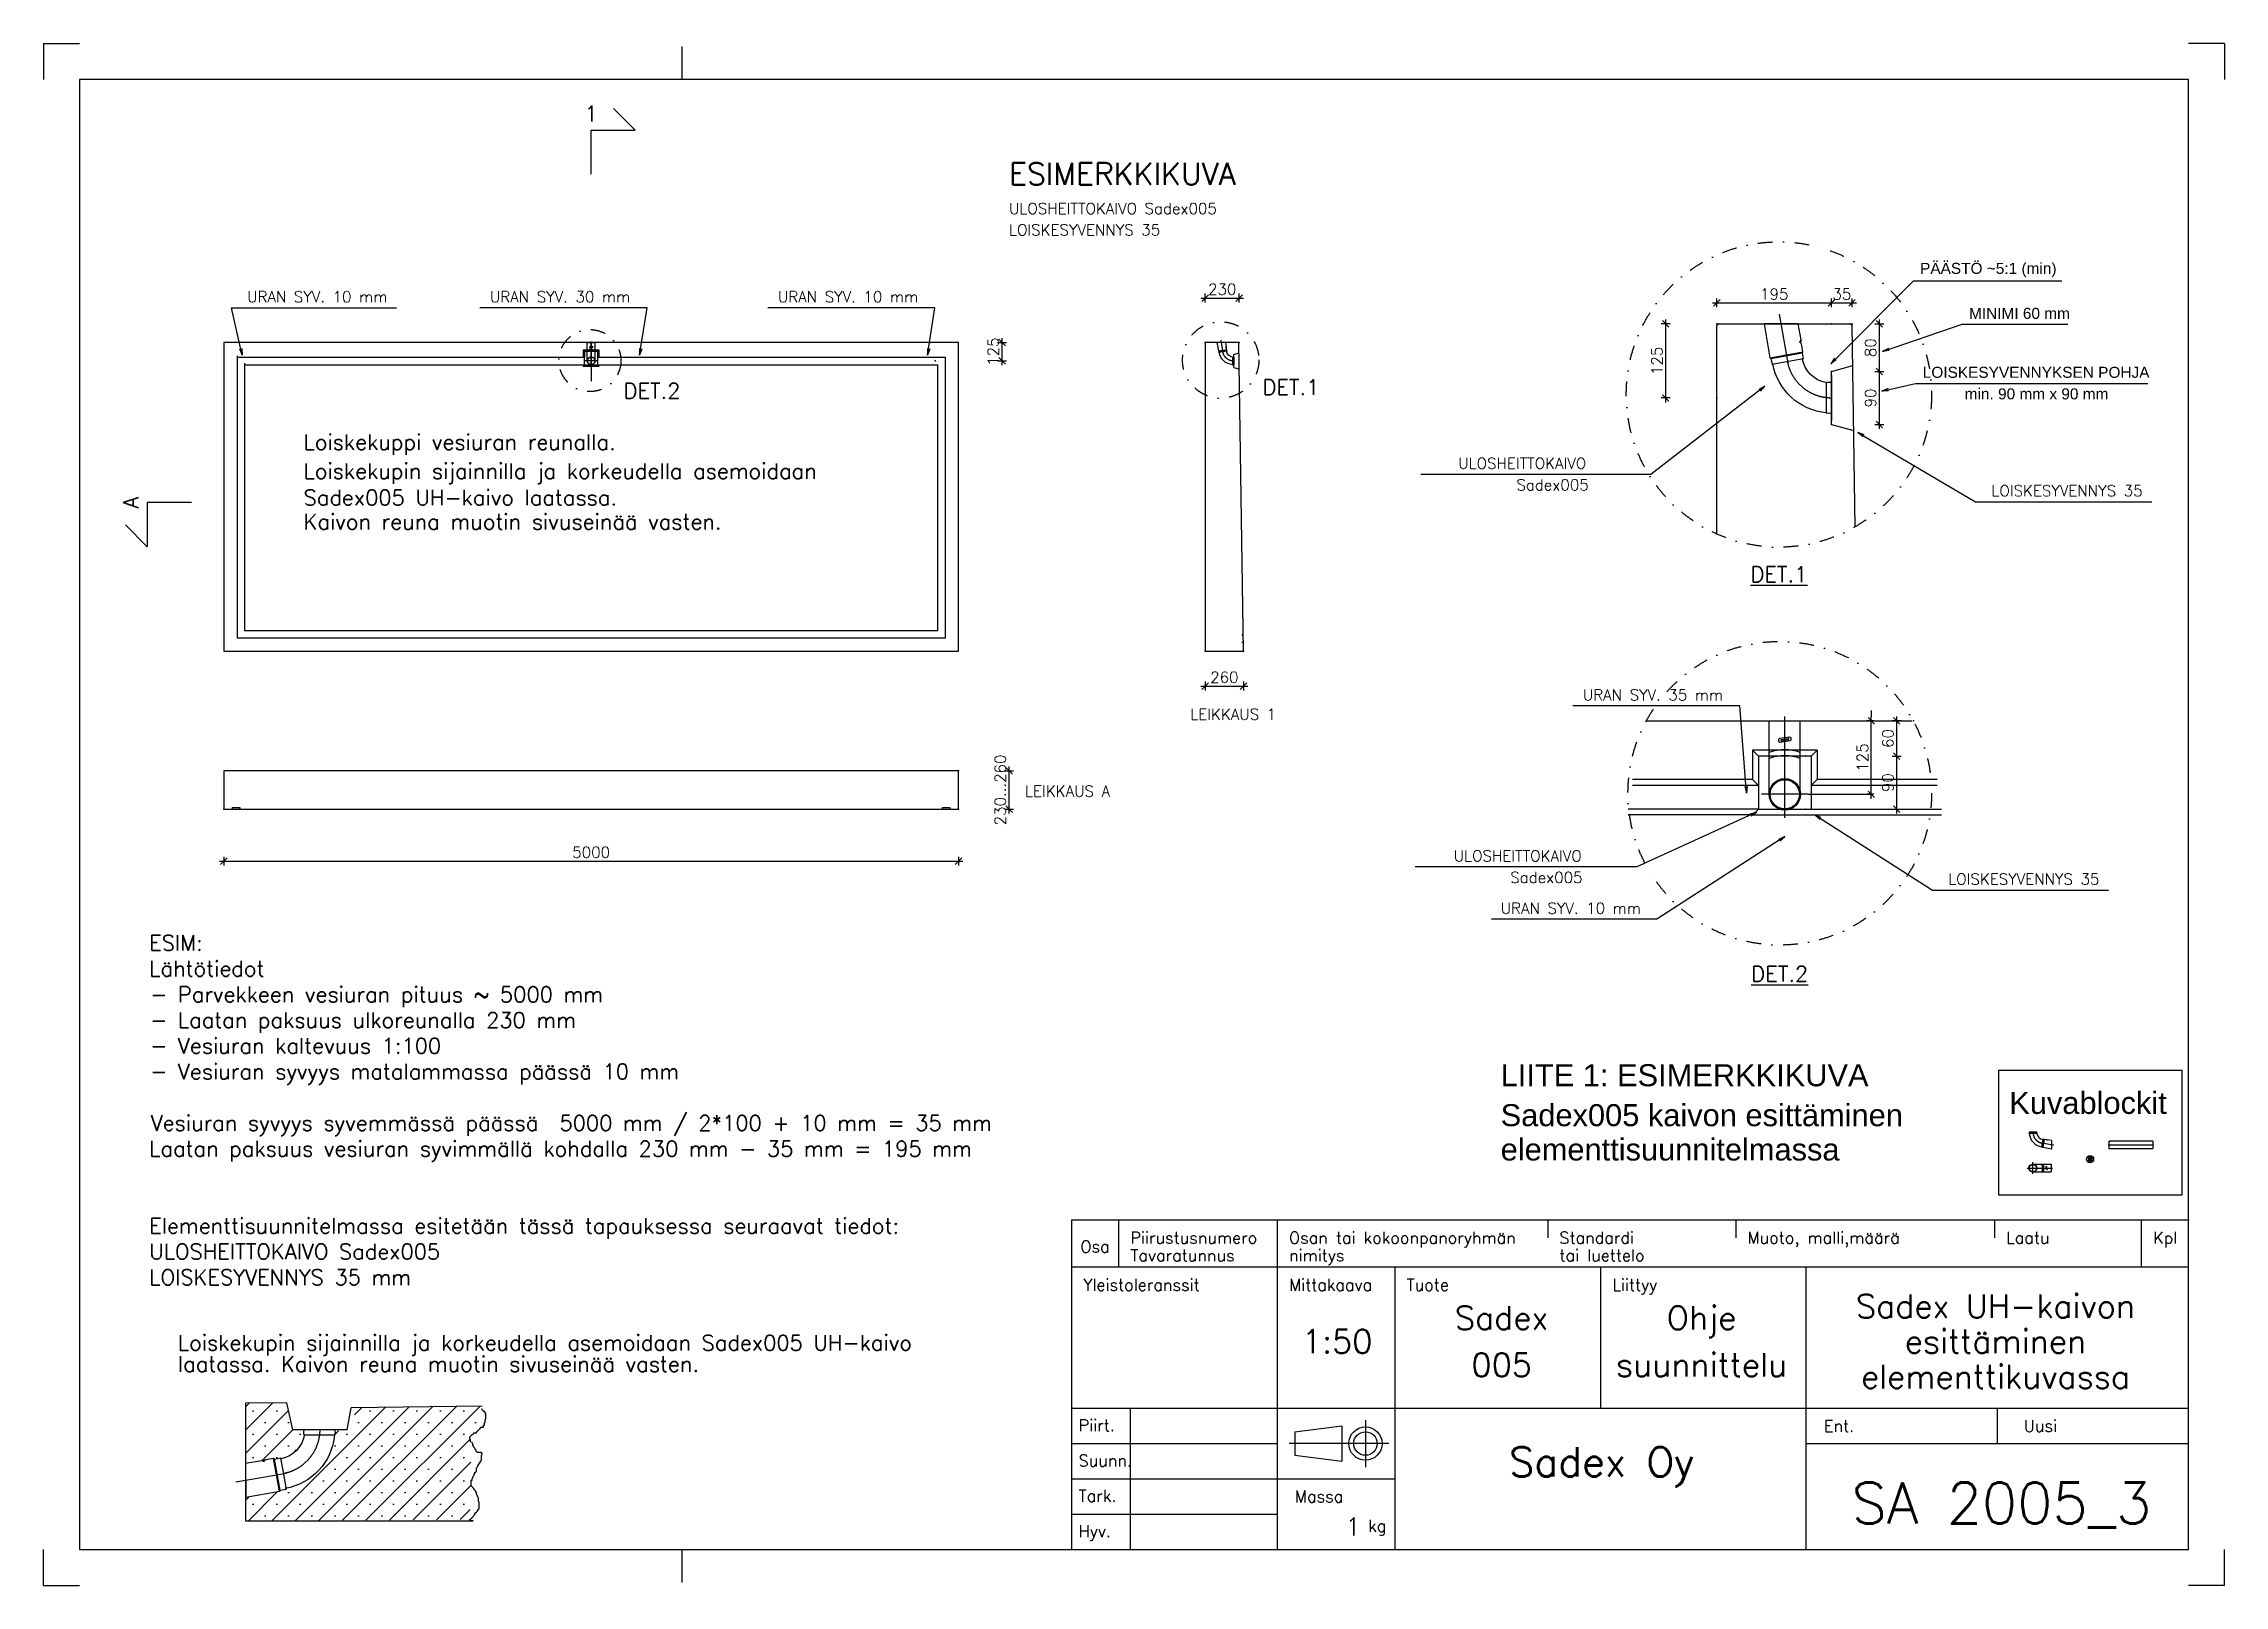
# Model space of a CAD drawing. Header units: millimetres. Extents: x 5 to 14845, y 5 to 10495.
import ezdxf
from ezdxf.enums import TextEntityAlignment as Align

# ---------------------------------------------------------------- set-up
doc = ezdxf.new("R2010")
doc.units = ezdxf.units.MM
doc.header["$LTSCALE"] = 50
doc.linetypes.add('DASHDOT', pattern=[25.4, 12.7, -6.35, 0, -6.35])
doc.linetypes.add('PKEL', pattern=[5, 2, -1.5, 0, -1.5])
for name, color, linetype in [('A2MERKINNAT_ALA', 7, 'Continuous'), ('K_ARKKI', 1, 'Continuous'), ('K_KESKIVIIVA', 7, 'Continuous'), ('OSANUMPALLOT', 7, 'Continuous'), ('OSASUURENNOS_KEHYS', 7, 'Continuous'), ('OSASUURENNOS_TEKSTI', 7, 'Continuous'), ('R8MERKINNAT', 7, 'Continuous')]:
    doc.layers.add(name, color=color, linetype=linetype)
doc.styles.add('arial', font='arial.ttf', dxfattribs={"width": 0.8})
doc.styles.add('MODERN', font='ROMANS')
doc.styles.get("Standard").update_dxf_attribs({"font": 'ROMANS'})
doc.dimstyles.new('OSAMITAT_HOUSE_30', dxfattribs={"dimscale": 30, "dimtxt": 2.5, "dimasz": 1.5, "dimexe": 1, "dimexo": 0, "dimgap": 0.75, "dimtad": 1, "dimdec": 0, "dimdsep": 46, "dimtxsty": 'Standard', "dimblk": 'OBLIQUE', "dimcen": 0.09, "dimdle": 1, "dimazin": 2, "dimtfac": 1, "dimtdec": 3, "dimtmove": 1, "dimatfit": 3, "dimldrblk": 'OPEN', "dimfxl": 0, "dimtolj": 1, "dimarcsym": 0})
pattern_1 = [(45, (0, 0), (-79.5495, 79.5495), []), (45, (79.55, 0), (-79.5495, 79.5495), [0, -112.5])]

# ---------------------------------------------------------------- blocks, each defined once
blk = doc.blocks.new('ALMERK')
at = {"linetype": 'Continuous', "lineweight": -3}
for p, q in [((-10, 10), (-5.05, 14.95)), ((0, 10), (-10, 10)), ((0, 0), (0, 10))]:
    blk.add_line(p, q, dxfattribs=at)
at = {"lineweight": -3}
blk.add_attdef('MERKINTÄ', text='', height=3.5, dxfattribs=at).set_placement((0, 12), align=Align.CENTER)
blk = doc.blocks.new('_OBLIQUE')
at = {"color": 0, "linetype": 'ByBlock', "lineweight": -2}
blk.add_line((-0.5, -0.5), (0.5, 0.5), dxfattribs=at)
blk = doc.blocks.new('*D12')
at = {"color": 0, "linetype": 'Continuous', "lineweight": -2}
for p, q in [((1201, 4933), (6261, 4933)), ((1231, 4963), (1231, 4903)), ((6231, 4963), (6231, 4903))]:
    blk.add_line(p, q, dxfattribs=at)
for p in [(1231, 5287), (6231, 5287), (6231, 4933)]:
    blk.add_point(p, dxfattribs=at)
at = {"color": 0, "linetype": 'Continuous', "lineweight": -2, "xscale": 45, "yscale": 45, "rotation": 180}
blk.add_blockref('_OBLIQUE', (1231, 4933), dxfattribs=at)
at = {"color": 0, "linetype": 'Continuous', "lineweight": -2, "xscale": 45, "yscale": 45}
blk.add_blockref('_OBLIQUE', (6231, 4933), dxfattribs=at)
at = {"color": 0, "lineweight": -2, "insert": (3731, 4993), "char_height": 75, "attachment_point": 5}
blk.add_mtext('5000', dxfattribs=at)
blk = doc.blocks.new('_OPEN')
at = {"color": 0, "linetype": 'ByBlock', "lineweight": -2}
for p, q in [((-1, 0.17), (0, 0)), ((-1, -0.17), (0, 0)), ((0, 0), (-1, 0))]:
    blk.add_line(p, q, dxfattribs=at)
blk = doc.blocks.new('*D13')
at = {"color": 0, "linetype": 'Continuous', "lineweight": -2}
for p, q in [((6497, 8462), (6557, 8462)), ((6527, 8307), (6527, 8492)), ((6497, 8337), (6557, 8337))]:
    blk.add_line(p, q, dxfattribs=at)
for p in [(6041, 8462), (6527, 8462), (6071, 8337)]:
    blk.add_point(p, dxfattribs=at)
at = {"color": 0, "linetype": 'Continuous', "lineweight": -2, "xscale": 45, "yscale": 45}
for p, rotation in [((6527, 8462), 270), ((6527, 8337), 90)]:
    blk.add_blockref('_OBLIQUE', p, dxfattribs=dict(at, rotation=rotation))
at = {"color": 0, "lineweight": -2, "insert": (6467, 8399), "char_height": 75, "attachment_point": 5, "rotation": 90}
blk.add_mtext('125', dxfattribs=at)
blk = doc.blocks.new('*D18')
at = {"color": 0, "linetype": 'Continuous', "lineweight": -2}
for p, q in [((11391, 8701), (11391, 8761)), ((12172, 8701), (12172, 8761)), ((11361, 8731), (12202, 8731))]:
    blk.add_line(p, q, dxfattribs=at)
for p in [(12172, 8731), (11391, 8588), (12172, 8264)]:
    blk.add_point(p, dxfattribs=at)
at = {"color": 0, "linetype": 'Continuous', "lineweight": -2, "xscale": 45, "yscale": 45, "rotation": 180}
blk.add_blockref('_OBLIQUE', (11391, 8731), dxfattribs=at)
at = {"color": 0, "linetype": 'Continuous', "lineweight": -2, "xscale": 45, "yscale": 45}
blk.add_blockref('_OBLIQUE', (12172, 8731), dxfattribs=at)
at = {"color": 0, "lineweight": -2, "insert": (11782, 8791), "char_height": 75, "attachment_point": 5}
blk.add_mtext('195', dxfattribs=at)
blk = doc.blocks.new('*D17')
at = {"color": 0, "linetype": 'Continuous', "lineweight": -2}
for p, q in [((12172, 8701), (12172, 8761)), ((12311, 8701), (12311, 8761)), ((12142, 8731), (12341, 8731))]:
    blk.add_line(p, q, dxfattribs=at)
for p in [(12311, 8731), (12311, 8588), (12172, 8264)]:
    blk.add_point(p, dxfattribs=at)
at = {"color": 0, "linetype": 'Continuous', "lineweight": -2, "xscale": 45, "yscale": 45}
blk.add_blockref('_OBLIQUE', (12172, 8731), dxfattribs=at)
at = {"color": 0, "linetype": 'Continuous', "lineweight": -2, "xscale": 45, "yscale": 45, "rotation": 180}
blk.add_blockref('_OBLIQUE', (12311, 8731), dxfattribs=at)
at = {"color": 0, "lineweight": -2, "insert": (12242, 8791), "char_height": 75, "attachment_point": 5}
blk.add_mtext('35', dxfattribs=at)
blk = doc.blocks.new('*D15')
at = {"color": 0, "linetype": 'Continuous', "lineweight": -2}
for p, q in [((12467, 8264), (12527, 8264)), ((12497, 7874), (12497, 8294)), ((12467, 7904), (12527, 7904))]:
    blk.add_line(p, q, dxfattribs=at)
for p in [(12172, 8264), (12497, 8264), (12172, 7904)]:
    blk.add_point(p, dxfattribs=at)
at = {"color": 0, "linetype": 'Continuous', "lineweight": -2, "xscale": 45, "yscale": 45}
for p, rotation in [((12497, 8264), 90), ((12497, 7904), 270)]:
    blk.add_blockref('_OBLIQUE', p, dxfattribs=dict(at, rotation=rotation))
at = {"color": 0, "lineweight": -2, "insert": (12437, 8084), "char_height": 75, "attachment_point": 5, "rotation": 90}
blk.add_mtext('90', dxfattribs=at)
blk = doc.blocks.new('*D16')
at = {"color": 0, "linetype": 'Continuous', "lineweight": -2}
for p, q in [((12497, 8234), (12497, 8618)), ((12467, 8588), (12527, 8588)), ((12467, 8264), (12527, 8264))]:
    blk.add_line(p, q, dxfattribs=at)
for p in [(12171, 8588), (12497, 8588), (12172, 8264)]:
    blk.add_point(p, dxfattribs=at)
at = {"color": 0, "linetype": 'Continuous', "lineweight": -2, "xscale": 45, "yscale": 45}
for p, rotation in [((12497, 8588), 90), ((12497, 8264), 270)]:
    blk.add_blockref('_OBLIQUE', p, dxfattribs=dict(at, rotation=rotation))
at = {"color": 0, "lineweight": -2, "insert": (12437, 8426), "char_height": 75, "attachment_point": 5, "rotation": 90}
blk.add_mtext('80', dxfattribs=at)
blk = doc.blocks.new('*D9')
at = {"color": 0, "linetype": 'Continuous', "lineweight": -2}
for p, q in [((11043, 8054), (11043, 8618)), ((11073, 8588), (11013, 8588)), ((11073, 8084), (11013, 8084))]:
    blk.add_line(p, q, dxfattribs=at)
for p in [(11043, 8588), (11391, 8588), (11392, 8084)]:
    blk.add_point(p, dxfattribs=at)
at = {"color": 0, "linetype": 'Continuous', "lineweight": -2, "xscale": 45, "yscale": 45}
for p, rotation in [((11043, 8588), 90), ((11043, 8084), 270)]:
    blk.add_blockref('_OBLIQUE', p, dxfattribs=dict(at, rotation=rotation))
at = {"color": 0, "lineweight": -2, "insert": (10983, 8336), "char_height": 75, "attachment_point": 5, "rotation": 90}
blk.add_mtext('125', dxfattribs=at)
blk = doc.blocks.new('*D14')
at = {"color": 0, "linetype": 'Continuous', "lineweight": -2}
for p, q in [((6545, 5547), (6605, 5547)), ((6575, 5257), (6575, 5577)), ((6545, 5287), (6605, 5287))]:
    blk.add_line(p, q, dxfattribs=at)
for p in [(6231, 5547), (6575, 5547), (6231, 5287)]:
    blk.add_point(p, dxfattribs=at)
at = {"color": 0, "linetype": 'Continuous', "lineweight": -2, "xscale": 45, "yscale": 45}
for p, rotation in [((6575, 5547), 270), ((6575, 5287), 90)]:
    blk.add_blockref('_OBLIQUE', p, dxfattribs=dict(at, rotation=rotation))
at = {"color": 0, "lineweight": -2, "insert": (6515, 5417), "char_height": 75, "attachment_point": 5, "rotation": 90}
blk.add_mtext('230...260', dxfattribs=at)
blk = doc.blocks.new('*D19')
at = {"color": 0, "linetype": 'Continuous', "lineweight": -2}
for p, q in [((12585, 5647), (12645, 5647)), ((12615, 5257), (12615, 5677)), ((12585, 5287), (12645, 5287))]:
    blk.add_line(p, q, dxfattribs=at)
for p in [(11994, 5647), (12615, 5647), (11994, 5287)]:
    blk.add_point(p, dxfattribs=at)
at = {"color": 0, "linetype": 'Continuous', "lineweight": -2, "xscale": 45, "yscale": 45}
for p, rotation in [((12615, 5647), 90), ((12615, 5287), 270)]:
    blk.add_blockref('_OBLIQUE', p, dxfattribs=dict(at, rotation=rotation))
at = {"color": 0, "lineweight": -2, "insert": (12555, 5467), "char_height": 75, "attachment_point": 5, "rotation": 90}
blk.add_mtext('90', dxfattribs=at)
blk = doc.blocks.new('*D21')
at = {"color": 0, "linetype": 'Continuous', "lineweight": -2}
for p, q in [((12645, 5887), (12585, 5887)), ((12615, 5617), (12615, 5917)), ((12585, 5647), (12645, 5647))]:
    blk.add_line(p, q, dxfattribs=at)
for p in [(12615, 5887), (12729, 5887), (11994, 5647)]:
    blk.add_point(p, dxfattribs=at)
at = {"color": 0, "linetype": 'Continuous', "lineweight": -2, "xscale": 45, "yscale": 45}
for p, rotation in [((12615, 5887), 270), ((12615, 5647), 90)]:
    blk.add_blockref('_OBLIQUE', p, dxfattribs=dict(at, rotation=rotation))
at = {"color": 0, "lineweight": -2, "insert": (12555, 5767), "char_height": 75, "attachment_point": 5, "rotation": 90}
blk.add_mtext('60', dxfattribs=at)
blk = doc.blocks.new('OTSIKKO')
at = {"color": 7, "linetype": 'Continuous', "lineweight": -3}
for p, q in [((0, 56), (-190, 56)), ((-190, 56), (-190, 0)), ((-182, 56), (-182, 48)), ((-155, 56), (-155, 0)), ((-109, 56), (-109, 53)), ((-77, 56), (-77, 53)), ((-33, 56), (-33, 53)), ((-8, 48), (-8, 56)), ((0, 0), (0, 56)), ((0, 48), (-190, 48)), ((-135, 48), (-135, 0)), ((-100, 48), (-100, 24)), ((-65, 0), (-65, 48)), ((-190, 24), (0, 24)), ((-180, 24), (-180, 0)), ((-32.5, 18), (-32.5, 24)), ((-152, 20), (-144, 21)), ((-152, 20), (-152, 20)), ((-152, 20), (-152, 16)), ((-144, 21), (-144, 15)), ((-190, 18), (-155, 18)), ((-152, 16), (-144, 15)), ((-65, 18), (0, 18)), ((-190, 12), (-135, 12)), ((-190, 6), (-155, 6)), ((-190, 0), (0, 0)), ((-32.5, 0), (-32.5, 0))]:
    blk.add_line(p, q, dxfattribs=at)
at = {"color": 7, "linetype": 'DASHDOT', "lineweight": -3}
for p, q in [((-140, 22), (-140, 14)), ((-136, 18), (-153, 18))]:
    blk.add_line(p, q, dxfattribs=at)
at = {"color": 7, "linetype": 'Continuous', "lineweight": -3}
for radius in [2.83, 2]:
    blk.add_circle((-140, 18), radius, dxfattribs=at)
for p in [(0, 56), (0, 56), (0, 56), (-190, 0)]:
    blk.add_point(p, dxfattribs=at)
at = {"color": 7, "lineweight": -3}
for s, p in [('Osa', (-186, 50.5)), ('kg', (-138, 3))]:
    blk.add_text(s, height=2, dxfattribs=at).set_placement(p, align=Align.CENTER)
for s, p in [('Piirustusnumero', (-180, 52)), ('Osan tai kokoonpanoryhmän', (-153, 52)), ('Standardi', (-107, 52)), ('Muoto, malli,määrä', (-75, 52)), ('Laatu', (-31, 52)), ('Kpl', (-6, 52)), ('Tavaratunnus', (-180, 49)), ('nimitys', (-153, 49)), ('tai luettelo', (-107, 49)), ('Yleistoleranssit', (-188, 44)), ('Mittakaava', (-153, 44)), ('Tuote', (-133, 44)), ('Liittyy', (-98, 44)), ('Piirt.', (-188.8, 20.1)), ('Ent.', (-62, 20)), ('Uusi', (-28, 20)), ('Suunn.', (-188.8, 14.1)), ('Tark.', (-188.8, 8.1)), ('Massa', (-152, 8)), ('Hyv.', (-188.8, 2.1))]:
    blk.add_text(s, height=2, dxfattribs=at).set_placement(p)
at = {"color": 1, "lineweight": -3, "flags": 8}
for tag, height, p in [('TOLER1', 4, (-172.81, 37.38)), ('TUOTE1', 4, (-116.81, 37.38)), ('LIITTYY1', 4, (-82.81, 37.38)), ('NIMITYS1', 4, (-32.81, 39.38)), ('MITTAK', 4, (-144.81, 33.38)), ('NIMITYS2', 4, (-32.81, 33.38)), ('TOLER2', 4, (-172.81, 29.38)), ('TUOTE2', 4, (-116.81, 29.38)), ('LIITTYY2', 4, (-82.81, 29.38)), ('NIMITYS3', 4, (-32.81, 27.38)), ('YRITYS1', 5, (-99.81, 12.38)), ('PIIRNO.', 7, (-31.81, 4.38)), ('YRITYS2', 5, (-99.81, 5.38))]:
    blk.add_attdef(tag, text='', height=height, dxfattribs=at).set_placement(p, align=Align.CENTER)
at = {"color": 7, "lineweight": -3, "flags": 8}
for tag, p in [('PIIRTÄJÄ', (-168.81, 19.38)), ('SUUNNITTELIJA', (-168.81, 13.38))]:
    blk.add_attdef(tag, text='', height=2, dxfattribs=at).set_placement(p, align=Align.CENTER)
at = {"color": 1, "lineweight": -3, "flags": 8}
blk.add_attdef('MASSA', text='', height=3, dxfattribs=at).set_placement((-140.81, 2.38), align=Align.RIGHT)
blk = doc.blocks.new('*S5')
at = {"color": 7, "linetype": 'Continuous', "lineweight": -3}
for p, q in [((5, 10495), (5, 10250)), ((5, 10495), (250, 10495)), ((4350, 10250), (4350, 10475)), ((14845, 10495), (14600, 10495)), ((14845, 10495), (14845, 10250)), ((5, 5), (5, 250)), ((4350, 25), (4350, 250)), ((14845, 5), (14845, 250)), ((5, 5), (250, 5)), ((14845, 5), (14600, 5))]:
    blk.add_line(p, q, dxfattribs=at)
at = {"color": 0, "linetype": 'Continuous', "lineweight": -3}
blk.add_lwpolyline([(250, 250), (14600, 250), (14600, 10250), (250, 10250)], close=True, dxfattribs=at)
blk = doc.blocks.new('Sadex005 top')
at = {"color": 8, "linetype": 'Continuous', "lineweight": -3}
for p, q in [((88.8, 8.3), (91.5, -9.2)), ((97.4, -8.3), (94.8, 9.2))]:
    blk.add_line(p, q, dxfattribs=at)
for centre, start, end in [((92, 7.7), 27.6881, 169.4141), ((94.3, -7.7), 207.6881, 349.4141)]:
    blk.add_arc(centre, 3.18, start, end, dxfattribs=at)
at = {"layer": 'K_KESKIVIIVA', "color": 7, "linetype": 'DASHDOT', "lineweight": -3}
for p, q in [((0, -39.9), (0, 39.9)), ((-39.9, 0), (132.6, 0))]:
    blk.add_line(p, q, dxfattribs=at)
at = {"layer": 'OSANUMPALLOT', "color": 1, "linetype": 'Continuous', "lineweight": -3}
for p, q in [((0, 26.4), (125, 26.4)), ((91.2, 5.8), (93, -6.1)), ((91.9, 6.8), (92.3, 6.8)), ((93.2, 6.1), (95, -5.8)), ((125, 26.4), (125, -26.4)), ((0, -26.4), (125, -26.4)), ((94, -6.8), (94.3, -6.8))]:
    blk.add_line(p, q, dxfattribs=at)
for radius in [26.7, 26.4, 26.4, 24.9]:
    blk.add_circle((0, 0), radius, dxfattribs=at)
for centre, radius, start, end in [((-10.8, 0), 76.5, 339.8123, 20.1877), ((-0.7, 0), 76.5, 339.8123, 20.1877), ((92, 6), 0.8, 98.5511, 188.5511), ((92.4, 6), 0.8, 8.5511, 98.5511), ((93.8, -6), 0.8, 188.5511, 278.5511), ((94.2, -6), 0.8, 278.5511, 8.5511)]:
    blk.add_arc(centre, radius, start, end, dxfattribs=at)
blk = doc.blocks.new('sihti005')
at = {"color": 1, "linetype": 'Continuous', "lineweight": -3}
for centre, radius in [((0, 0), 24.5), ((-11, 6), 4), ((0, 13), 4), ((0, 0), 4), ((11, 6), 4), ((-11, -7), 4), ((0, -13), 4), ((11, -7), 4)]:
    blk.add_circle(centre, radius, dxfattribs=at)
blk = doc.blocks.new('putki005')
at = {"color": 1, "linetype": 'Continuous', "lineweight": -3}
for p, q in [((0, 0), (6, 0)), ((0, 0), (0, -51)), ((9, 1), (6, 0)), ((10, 1), (9, 1)), ((10, 1), (13, 0)), ((300, 0), (13, 0)), ((300, 0), (300, -51)), ((0, -51), (300, -51))]:
    blk.add_line(p, q, dxfattribs=at)
at = {"layer": 'K_KESKIVIIVA', "color": 7, "linetype": 'DASHDOT', "lineweight": -3}
blk.add_line((-4, -25), (304, -25), dxfattribs=at)
blk = doc.blocks.new('*D10')
at = {"color": 0, "linetype": 'Continuous', "lineweight": -2}
for p, q in [((7880, 6124), (8200, 6124)), ((7910, 6154), (7910, 6094)), ((8170, 6154), (8170, 6094))]:
    blk.add_line(p, q, dxfattribs=at)
for p in [(7910, 6362), (8170, 6362), (8170, 6124)]:
    blk.add_point(p, dxfattribs=at)
at = {"color": 0, "linetype": 'Continuous', "lineweight": -2, "xscale": 45, "yscale": 45}
blk.add_blockref('_OBLIQUE', (7910, 6124), dxfattribs=at)
at = {"color": 0, "linetype": 'Continuous', "lineweight": -2, "xscale": 45, "yscale": 45, "rotation": 180}
blk.add_blockref('_OBLIQUE', (8170, 6124), dxfattribs=at)
at = {"color": 0, "lineweight": -2, "insert": (8040, 6184), "char_height": 75, "attachment_point": 5}
blk.add_mtext('260', dxfattribs=at)
blk = doc.blocks.new('*D11')
at = {"color": 0, "linetype": 'Continuous', "lineweight": -2}
for p, q in [((7880, 8764), (8170, 8764)), ((7910, 8734), (7910, 8794)), ((8140, 8734), (8140, 8794))]:
    blk.add_line(p, q, dxfattribs=at)
for p in [(8140, 8764), (7910, 8462), (8140, 8462)]:
    blk.add_point(p, dxfattribs=at)
at = {"color": 0, "linetype": 'Continuous', "lineweight": -2, "xscale": 45, "yscale": 45}
blk.add_blockref('_OBLIQUE', (7910, 8764), dxfattribs=at)
at = {"color": 0, "linetype": 'Continuous', "lineweight": -2, "xscale": 45, "yscale": 45, "rotation": 180}
blk.add_blockref('_OBLIQUE', (8140, 8764), dxfattribs=at)
at = {"color": 0, "lineweight": -2, "insert": (8025, 8824), "char_height": 75, "attachment_point": 5}
blk.add_mtext('230', dxfattribs=at)
blk = doc.blocks.new('sadex005 sivu')
at = {"layer": 'K_ARKKI', "color": 1, "linetype": 'Continuous', "lineweight": -3}
for p, q in [((-26.4, 0), (-26.5, -2)), ((26.4, 0), (-26.4, 0)), ((26.4, 0), (26.5, -2)), ((-25.6, -9), (-26.5, -7)), ((25.6, -9), (26.5, -7)), ((66.1, -48.2), (56.7, -101.4)), ((76.2, -50), (66.1, -48.2)), ((76.2, -50), (78, -48.8)), ((78, -48.8), (91.5, -51.2)), ((93.3, -53.2), (92.2, -51.6)), ((93.9, -53.3), (95.5, -52.2)), ((95.1, -53.8), (94, -53.6)), ((95.9, -53.7), (97.5, -52.5)), ((96.3, -52), (98.2, -52.4)), ((125.5, -57.2), (98.2, -52.4)), ((125.5, -57.2), (125.4, -115)), ((66.8, -103.2), (56.7, -101.4)), ((66.8, -103.2), (68.1, -104.9)), ((125.4, -115), (68.1, -104.9))]:
    blk.add_line(p, q, dxfattribs=at)
at = {"layer": 'K_ARKKI', "color": 8, "linetype": 'Continuous', "lineweight": -3}
for p, q in [((25.6, -9), (-25.6, -9)), ((66.8, -103.2), (76.2, -50)), ((68.1, -104.9), (78, -48.8))]:
    blk.add_line(p, q, dxfattribs=at)
at = {"layer": 'K_ARKKI', "color": 1, "linetype": 'Continuous', "lineweight": -3}
for centre, radius, start, end in [((-11, -4.5), 15.7, 170.8522, 189.1478), ((75.6, 0), 101.6, 185.0821, 260.0241), ((75.6, 0), 50.8, 190.2047, 260.0482), ((11, -4.5), 15.7, 350.8522, 9.1478), ((91.3, -52.2), 1, 35, 80), ((94.1, -52.7), 1, 215, 260), ((93.3, -52.5), 1, 284.4698, 305), ((95.3, -52.9), 1, 260, 305), ((96.1, -53), 1, 80, 125), ((98.1, -53.4), 1, 80, 125)]:
    blk.add_arc(centre, radius, start, end, dxfattribs=at)
at = {"layer": 'K_KESKIVIIVA', "color": 7, "linetype": 'DASHDOT', "lineweight": -3}
blk.add_line((142.1, -89), (56.2, -73.9), dxfattribs=at)
blk.add_arc((75.6, 0), 76.2, 180, 260.0321, dxfattribs=at)

msp = doc.modelspace()

# ---------------------------------------------------------------- hatches: boundary and pattern name
at = {"lineweight": -3}
h = msp.add_hatch(dxfattribs=at)
h.set_pattern_fill('BETONI', color=9, scale=300, style=0, pattern_type=2)
h.set_pattern_definition(pattern_1)
h.paths.add_polyline_path([(1379.9, 835.7), (1379.9, 1243.9), (1660.2, 1247.4), (1699.9, 1064.4), (1776.1, 1064.4), (1768.7, 1000.6), (1748.4, 958.1), (1716.3, 919.5), (1674.3, 889.6), (1620.2, 872.7), (1567.2, 871), (1380.1, 836.7)])
h = msp.add_hatch(dxfattribs=at)
h.set_pattern_fill('BETONI', color=9, scale=300, style=0, pattern_type=2)
h.set_pattern_definition(pattern_1)
h.paths.add_polyline_path([(1987.6, 1056.4), (2099.9, 1056.4), (2128.6, 1212.9), (2989.6, 1225.2), (2905.7, 1012.1), (2915.4, 715.1), (2905.7, 452.8), (1379.9, 443.9), (1380, 604.2), (1610.3, 643.1), (1610.3, 578.9), (1625.5, 578.9), (1625.5, 645.4), (1774.6, 701.4), (1869.8, 765.1), (1932.7, 851.3), (1980.5, 951.6), (1989.3, 1057.6)])

# ---------------------------------------------------------------- linework, layer by layer
at = {"color": 1, "linetype": 'Continuous', "lineweight": -3}
for p, q in [((12172.2, 7930), (12172.2, 8238)), ((12172.2, 8238), (12172.2, 7930)), ((12172.2, 7930), (12172.2, 7938.8))]:
    msp.add_line(p, q, dxfattribs=at)
at = {"color": 7, "linetype": 'Continuous', "lineweight": -3}
msp.add_lwpolyline([(13307.5, 2661.6), (14558.5, 2661.6), (14558.5, 3507.5), (13307.5, 3507.5)], close=True, dxfattribs=at)
at = {"linetype": 'Continuous', "lineweight": -3}
msp.add_lwpolyline([(2925.6, 443.9), (2923.1, 443.9), (2928.1, 443.9), (2900.6, 447.7), (2905.7, 452.8), (2920.5, 467.6), (2940.1, 487.4), (2940.1, 497.3), (2950, 502.2), (2955.1, 512.1), (2960, 512.1), (2960, 517), (2960, 522), (2964.8, 522), (2964.8, 526.9), (2969.9, 526.9), (2969.9, 532), (2969.9, 536.8), (2969.9, 541.9), (2969.9, 546.8), (2969.9, 551.8), (2969.9, 561.6), (2969.9, 566.6), (2969.9, 571.5), (2964.8, 576.5), (2964.8, 586.4), (2964.8, 596.3), (2964.8, 601.2), (2960, 606.3), (2950, 631), (2950, 635.9), (2945.2, 635.9), (2945.2, 640.9), (2945.2, 645.8), (2940.1, 650.8), (2935.3, 660.6), (2930.4, 665.6), (2925.3, 670.5), (2920.5, 675.5), (2915.4, 680.4), (2915.4, 690.3), (2915.4, 695.4), (2915.4, 705.1), (2915.4, 710.2), (2915.4, 720.1), (2920.5, 720.1), (2920.5, 730), (2925.3, 739.9), (2930.4, 749.8), (2935.3, 754.7), (2935.3, 764.6), (2940.1, 764.6), (2940.1, 774.5), (2945.2, 774.5), (2950, 784.5), (2950, 794.4), (2950, 804.1), (2955.1, 809.2), (2960, 819.1), (2960, 824), (2964.8, 824), (2964.8, 829), (2969.9, 829), (2969.9, 838.9), (2974.8, 838.9), (2974.8, 843.8), (2979.8, 853.7), (2984.7, 853.7), (2984.7, 858.6), (2984.7, 863.6), (2984.7, 873.6), (2984.7, 888.4), (2989.6, 898.3), (2989.6, 903.2), (2984.7, 908.2), (2979.8, 908.2), (2974.8, 908.2), (2969.9, 908.2), (2964.8, 908.2), (2960, 908.2), (2955.1, 908.2), (2955.1, 913.1), (2950, 913.1), (2945.2, 928), (2940.1, 932.9), (2940.1, 938), (2935.3, 942.8), (2930.4, 947.9), (2930.4, 952.7), (2930.4, 957.6), (2925.3, 957.6), (2925.3, 967.5), (2920.5, 977.5), (2910.5, 982.5), (2910.5, 992.4), (2905.7, 1002.2), (2905.7, 1007.2), (2905.7, 1012.1), (2910.5, 1017.1), (2915.4, 1027.1), (2920.5, 1031.9), (2930.4, 1037), (2935.3, 1041.8), (2940.1, 1041.8), (2945.2, 1041.8), (2950, 1041.8), (2950, 1046.7), (2955.1, 1051.8), (2955.1, 1056.6), (2960, 1056.6), (2964.8, 1061.7), (2969.9, 1066.6), (2974.8, 1071.6), (2974.8, 1076.5), (2979.8, 1076.5), (2979.8, 1081.5), (2984.7, 1081.5), (2989.6, 1081.5), (2994.6, 1081.5), (2994.6, 1076.5), (2994.4, 1080.7), (2994.4, 1085.6), (2999.3, 1085.6), (2999.3, 1090.7), (2999.3, 1095.5), (3004.4, 1095.5), (3004.4, 1100.6), (3004.4, 1105.4), (3004.4, 1110.5), (3009.2, 1115.4), (3009.2, 1120.4), (3009.2, 1125.3), (3009.2, 1130.2), (3014.3, 1140.1), (3014.3, 1145.1), (3014.3, 1150), (3014.3, 1155), (3014.3, 1159.9), (3014.3, 1165), (3014.3, 1169.8), (3014.3, 1174.9), (3009.2, 1174.9), (3009.2, 1179.8), (3009.2, 1184.6), (3004.4, 1184.6), (3004.4, 1189.7), (2999.3, 1189.7), (2994.4, 1194.5), (2989.6, 1199.6), (2989.6, 1204.5), (2984.5, 1204.5)], dxfattribs=at)
at = {"layer": 'K_ARKKI', "color": 7, "linetype": 'Continuous', "lineweight": -3}
for p, q in [((3731.2, 8461.6), (3731.2, 8197.7)), ((3686.2, 8399.9), (3676.2, 8409.9)), ((3686.2, 8309.9), (3686.2, 8361.6)), ((3776.2, 8399.9), (3786.2, 8409.9)), ((3776.2, 8309.9), (3776.2, 8361.6)), ((3686.2, 8309.9), (3676.2, 8299.9)), ((3776.2, 8309.9), (3786.2, 8299.9)), ((11673.7, 5447.3), (11673.7, 5287.3)), ((12013.3, 5387.3), (12442.9, 5387.3)), ((12033.7, 5447.3), (12033.7, 5287.3))]:
    msp.add_line(p, q, dxfattribs=at)
at = {"layer": 'OSASUURENNOS_KEHYS', "color": 7, "linetype": 'PKEL', "lineweight": -3}
for centre, radius in [((11813.7, 8107.6), 1038.7), ((3722.6, 8338.4), 210.9), ((8014.9, 8342.5), 259.7), ((11819.4, 5394.6), 1032.9)]:
    msp.add_circle(centre, radius, dxfattribs=at)
at = {"layer": 'R8MERKINNAT', "linetype": 'Continuous', "lineweight": -3}
for p, q in [((11392.2, 7158.3), (11391.4, 8576.1)), ((11403.4, 8588.1), (12299.6, 8588.1)), ((12331.8, 7207.4), (12311.6, 8576.3)), ((1321.2, 8371.6), (1321.2, 6451.6)), ((1321.2, 8361.6), (3686.2, 8361.6)), ((1371.2, 8321.6), (1371.2, 6501.6)), ((3776.2, 8361.6), (6141.2, 8361.6)), ((6091.2, 6501.6), (6091.2, 8311.6)), ((6141.2, 6451.6), (6141.2, 8361.6)), ((8104.5, 8380.6), (8140.5, 8390.6)), ((8104.5, 8290.6), (8104.5, 8380.6)), ((1371.2, 8309.9), (6091.2, 8309.9)), ((8104.5, 8290.6), (8142.2, 8280.1)), ((12172.2, 8264), (12316.7, 8304)), ((12172.2, 7904), (12172.2, 8264)), ((12172.2, 7904), (12323.1, 7861.9)), ((1321.2, 6451.6), (6141.2, 6451.6)), ((1371.2, 6501.6), (6091.2, 6501.6)), ((8157.9, 6471.6), (8167.9, 6471.6)), ((8158.7, 6421.6), (8168.7, 6421.6)), ((12442.4, 5957), (12442.4, 5917.3)), ((10911.6, 5887.3), (12717.4, 5887.3)), ((12073.7, 5687.3), (11633.7, 5687.3)), ((12073.7, 5687.3), (11633.7, 5687.3)), ((11673.7, 5647.3), (11633.7, 5687.3)), ((11633.7, 5687.3), (11633.7, 5487.3)), ((12033.7, 5647.3), (11673.7, 5647.3)), ((11673.7, 5647.3), (11673.7, 5447.3)), ((12033.7, 5647.3), (12073.7, 5687.3)), ((12033.7, 5647.3), (12033.7, 5447.3)), ((12073.7, 5687.3), (12073.7, 5487.3)), ((11633.7, 5487.3), (10817.9, 5487.3)), ((11673.7, 5447.3), (10817.9, 5447.3)), ((11633.7, 5487.3), (11673.7, 5447.3)), ((12073.7, 5487.3), (12033.7, 5447.3)), ((12889.5, 5447.3), (12033.7, 5447.3)), ((12889.5, 5487.3), (12073.7, 5487.3)), ((1291.2, 5286.5), (1291.2, 5296.5)), ((1291.2, 5296.5), (1341.2, 5296.5)), ((1341.2, 5296.5), (1341.2, 5286.5)), ((6121.2, 5286.5), (6121.2, 5296.5)), ((6121.2, 5296.5), (6171.2, 5296.5)), ((6171.2, 5296.5), (6171.2, 5286.5)), ((11673.7, 5287.3), (10787.9, 5287.3)), ((11633.7, 5247.3), (10787.9, 5247.3)), ((11673.7, 5287.3), (11633.7, 5247.3)), ((11633.7, 5247.3), (12073.7, 5247.3)), ((11633.7, 5247.3), (11753.7, 5247.3)), ((11673.7, 5287.3), (12033.7, 5287.3)), ((11793.7, 5247.3), (11913.7, 5247.3)), ((12033.7, 5287.3), (12919.5, 5287.3)), ((12073.7, 5247.3), (12919.5, 5247.3)), ((1699.9, 1064.4), (1660.2, 1247.4)), ((2069.9, 1064.4), (2098.7, 1213.5)), ((2989.6, 1225.2), (2098.6, 1212.9)), ((2069.9, 1064.4), (1699.9, 1064.4))]:
    msp.add_line(p, q, dxfattribs=at)
at = {"layer": 'R8MERKINNAT', "linetype": 'Continuous', "lineweight": -3, "flags": 128}
for points in [[(1231.2, 6361.6), (6231.2, 6361.6), (6231.2, 8461.6), (1231.2, 8461.6)], [(7909.5, 6361.6), (8169.5, 6361.6), (8139.5, 8461.6), (7909.5, 8461.6)], [(1231.2, 5286.5), (6231.2, 5286.5), (6231.2, 5546.5), (1231.2, 5546.5)]]:
    msp.add_lwpolyline(points, close=True, dxfattribs=at)
at = {"layer": 'R8MERKINNAT', "linetype": 'Continuous', "lineweight": -3}
for points in [[(3786.2, 8361.6), (3786.2, 8409.9), (3676.2, 8409.9), (3676.2, 8361.6)], [(3776.2, 8361.6), (3776.2, 8399.9), (3686.2, 8399.9), (3686.2, 8361.6)], [(3676.2, 8309.9), (3676.2, 8299.9), (3786.2, 8299.9), (3786.2, 8309.9)], [(1660.2, 1247.4), (1379.9, 1243.9), (1379.9, 443.9), (2925.6, 443.9)]]:
    msp.add_lwpolyline(points, dxfattribs=at)
for centre, start, end in [((11403.4, 8576.1), 90, 180), ((12299.6, 8576.1), 0.81846, 90)]:
    msp.add_arc(centre, 12, start, end, dxfattribs=at)

# ---------------------------------------------------------------- block references
at = {"layer": 'K_ARKKI', "color": 3, "linetype": 'Continuous', "lineweight": -3}
msp.add_blockref('*S5', (0, 0), dxfattribs=at)
at = {"layer": 'K_ARKKI', "color": 7, "linetype": 'Continuous', "lineweight": -3, "xscale": 4, "zscale": 4}
for name, p, yscale, rotation in [('sadex005 sivu', (12172.2, 8085.8), -4, 90), ('Sadex005 top', (11853.7, 5387.3), 4, 90), ('sadex005 sivu', (1881.7, 1064.5), -4, 180)]:
    msp.add_blockref(name, p, dxfattribs=dict(at, yscale=yscale, rotation=rotation))
at = {"layer": 'K_ARKKI', "color": 7, "linetype": 'Continuous', "lineweight": -3, "rotation": 90}
msp.add_blockref('Sadex005 top', (3731.2, 8336.6), dxfattribs=at)
at = {"layer": 'K_ARKKI', "color": 7, "linetype": 'Continuous', "lineweight": -3, "yscale": -1, "rotation": 90}
msp.add_blockref('sadex005 sivu', (8104.5, 8335.6), dxfattribs=at)
at = {"layer": 'K_ARKKI', "color": 7, "linetype": 'Continuous', "lineweight": -3}
for name, p in [('sadex005 sivu', (13542.7, 3088.8)), ('putki005', (14059, 3027.7)), ('Sadex005 top', (13542.1, 2844.2)), ('sihti005', (13930.9, 2905.2))]:
    msp.add_blockref(name, p, dxfattribs=at)
at = {"layer": 'K_ARKKI', "color": 2, "linetype": 'Continuous', "lineweight": -3}
ref = msp.add_blockref('OTSIKKO', (14600, 250), dxfattribs=dict(at, xscale=40, yscale=40, zscale=0.8))
ref.add_attrib('MITTAK', '1:50', dxfattribs={"layer": '0', "color": 1, "lineweight": -3, "height": 160}).set_placement((8807.6, 1585.2), align=Align.CENTER)
ref.add_attrib('TUOTE1', 'Sadex', dxfattribs={"layer": '0', "color": 1, "lineweight": -3, "height": 160}).set_placement((9927.6, 1745.2), align=Align.CENTER)
ref.add_attrib('TUOTE2', '005', dxfattribs={"layer": '0', "color": 1, "lineweight": -3, "height": 160}).set_placement((9927.6, 1425.2), align=Align.CENTER)
ref.add_attrib('LIITTYY1', 'Ohje', dxfattribs={"layer": '0', "color": 1, "lineweight": -3, "height": 160}).set_placement((11287.6, 1745.2), align=Align.CENTER)
ref.add_attrib('LIITTYY2', 'suunnittelu', dxfattribs={"layer": '0', "color": 1, "lineweight": -3, "height": 160}).set_placement((11287.6, 1425.2), align=Align.CENTER)
ref.add_attrib('NIMITYS1', 'Sadex UH-kaivon', dxfattribs={"layer": '0', "color": 1, "lineweight": -3, "height": 160}).set_placement((13287.6, 1825.2), align=Align.CENTER)
ref.add_attrib('NIMITYS2', 'esittäminen', dxfattribs={"layer": '0', "color": 1, "lineweight": -3, "height": 160}).set_placement((13287.6, 1585.2), align=Align.CENTER)
ref.add_attrib('NIMITYS3', 'elementtikuvassa', dxfattribs={"layer": '0', "color": 1, "lineweight": -3, "height": 160}).set_placement((13287.6, 1345.2), align=Align.CENTER)
ref.add_attrib('MASSA', '1', dxfattribs={"layer": '0', "color": 1, "lineweight": -3, "height": 120}).set_placement((8967.6, 345.2), align=Align.RIGHT)
ref.add_attrib('YRITYS1', 'Sadex Oy', dxfattribs={"layer": '0', "color": 1, "lineweight": -3, "height": 200}).set_placement((10607.6, 745.2), align=Align.CENTER)
ref.add_attrib('PIIRNO.', 'SA 2005_3', dxfattribs={"layer": '0', "color": 1, "lineweight": -3, "height": 280}).set_placement((13327.6, 425.2), align=Align.CENTER)
at = {"layer": 'R8MERKINNAT', "color": 7, "linetype": 'Continuous', "lineweight": -3}
ref = msp.add_blockref('ALMERK', (3731.2, 9606.1), dxfattribs=dict(at, xscale=30, yscale=-30, rotation=180))
ref.add_attrib('MERKINTÄ', '1', dxfattribs={"layer": '0', "lineweight": -3, "height": 105}).set_placement((3731.2, 9966.1), align=Align.CENTER)
at = {"layer": 'R8MERKINNAT', "color": 7, "linetype": 'Continuous', "lineweight": -3, "xscale": 30, "yscale": 30, "rotation": 90}
msp.add_blockref('ALMERK', (1010.5, 7371.7), dxfattribs=at).add_auto_attribs({'MERKINTÄ': 'A'})

# ---------------------------------------------------------------- texts
at = {"layer": 'A2MERKINNAT_ALA', "lineweight": -3}
for s, height, p in [('ESIMERKKIKUVA', 150, (6574.5, 9534.8)), ('ULOSHEITTOKAIVO Sadex005', 75, (6574.5, 9335.5)), ('LOISKESYVENNYS 35', 75, (6574.5, 9190.2)), ('LEIKKAUS 1', 75, (7807.2, 5894.7)), ('LEIKKAUS A', 75, (6683.7, 5371.3))]:
    msp.add_text(s, height=height, dxfattribs=at).set_placement(p)
at = {"layer": 'A2MERKINNAT_ALA', "lineweight": -3, "style": 'arial'}
for s, p in [('PÄÄSTÖ ~5:1 (min)', (13238.5, 8962.6)), ('MINIMI 60 mm', (13450.5, 8659.7)), ('LOISKESYVENNYKSEN POHJA', (13564, 8258.6)), ('min. 90 mm x 90 mm', (13566.7, 8113.5))]:
    msp.add_text(s, height=75, dxfattribs=at).set_placement(p, align=Align.MIDDLE)
at = {"layer": 'A2MERKINNAT_ALA', "lineweight": -3}
for s, p in [('URAN SYV. 10 mm', (1867.3, 8772.5)), ('URAN SYV. 30 mm', (3519.6, 8772.5)), ('URAN SYV. 10 mm', (5479.4, 8772.5)), ('ULOSHEITTOKAIVO', (10066.8, 7639.4)), ('Sadex005', (10273.3, 7492.8)), ('LOISKESYVENNYS 35', (13773.9, 7453)), ('URAN SYV. 35 mm', (10956.9, 6063.8)), ('ULOSHEITTOKAIVO', (10036.1, 4968.5)), ('Sadex005', (10231.5, 4821.9)), ('LOISKESYVENNYS 35', (13480, 4810.7)), ('URAN SYV. 10 mm', (10397.7, 4612.4))]:
    msp.add_text(s, height=75, dxfattribs=at).set_placement(p, align=Align.MIDDLE)
at = {"layer": 'OSASUURENNOS_TEKSTI', "color": 7, "lineweight": -3, "style": 'MODERN'}
for s, p in [('DET.2', (4145.1, 8079.6)), ('DET.1', (8492.9, 8104.4)), ('%%uDET.1', (11813.7, 6831.9)), ('%%uDET.2', (11819.4, 4112.9))]:
    msp.add_text(s, height=105, dxfattribs=at).set_placement(p, align=Align.CENTER)
at = {"layer": 'R8MERKINNAT', "color": 0, "lineweight": -3, "style": 'MODERN'}
for s, p in [('Loiskekuppi vesiuran reunalla.', (1774.4, 7731.1)), ('Loiskekupin sijainnilla ja korkeudella asemoidaan', (1774.4, 7534.2)), ('Sadex005 UH-kaivo laatassa.', (1774.4, 7353.7)), ('Kaivon reuna muotin sivuseinää vasten. ', (1774.4, 7189.6)), ('ESIM:', (723.4, 4323.6)), ('Lähtötiedot', (724.3, 4148.6)), ('- Parvekkeen vesiuran pituus ~ 5000 mm', (730.3, 3973.6)), ('- Laatan paksuus ulkoreunalla 230 mm', (730.3, 3798.6)), ('- Vesiuran kaltevuus 1:100', (730.3, 3623.6)), ('- Vesiuran syvyys matalammassa päässä 10 mm', (730.3, 3448.6)), ('Vesiuran syvyys syvemmässä päässä  5000 mm / 2*100 + 10 mm = 35 mm', (734.4, 3098.6)), ('Laatan paksuus vesiuran syvimmällä kohdalla 230 mm - 35 mm = 195 mm', (724.3, 2923.6)), ('Elementtisuunnitelmassa esitetään tässä tapauksessa seuraavat tiedot:', (723.4, 2398.6)), ('ULOSHEITTOKAIVO Sadex005', (723.7, 2223.6)), ('LOISKESYVENNYS 35 mm', (724.3, 2048.6)), ('Loiskekupin sijainnilla ja korkeudella asemoidaan Sadex005 UH-kaivo', (919, 1603.1)), ('laatassa. Kaivon reuna muotin sivuseinää vasten. ', (919, 1458.5))]:
    msp.add_text(s, height=105, dxfattribs=at).set_placement(p)
at = {"layer": 'R8MERKINNAT', "lineweight": -3, "style": 'arial'}
for s, p in [('LIITE 1: ESIMERKKIKUVA', (9920.1, 3401.1)), ('Sadex005 kaivon esittäminen ', (9920.1, 3129.2)), ('Kuvablockit', (13381.4, 3212.8)), ('elementtisuunnitelmassa', (9920.1, 2895.9))]:
    msp.add_text(s, height=150, dxfattribs=at).set_placement(p)

# ---------------------------------------------------------------- dimensions: what is measured, and where the dimension line sits
at = {"layer": 'A2MERKINNAT_ALA', "linetype": 'Continuous', "lineweight": -3}
for base, p1, p2, picture, middle in [((8139.5, 8764), (7909.5, 8461.6), (8139.5, 8461.6), '*D11', (8024.5, 8824)), ((8169.5, 6124.1), (7909.5, 6361.6), (8169.5, 6361.6), '*D10', (8039.5, 6184.1)), ((6231.2, 4933.1), (1231.2, 5286.5), (6231.2, 5286.5), '*D12', (3731.2, 4993.1))]:
    dim = msp.add_linear_dim(base=base, p1=p1, p2=p2, dimstyle='OSAMITAT_HOUSE_30', dxfattribs=at)
    dim.commit()
    dim.dimension.update_dxf_attribs({"geometry": picture, "text_midpoint": middle})
for base, p1, p2, text, picture, middle in [((12172.2, 8731.4), (11391.4, 8588.1), (12172.2, 8264), '195', '*D18', (11781.8, 8791.4)), ((12311.4, 8731.4), (12172.2, 8264), (12311.4, 8588.1), '35', '*D17', (12241.8, 8791.4))]:
    dim = msp.add_linear_dim(base=base, p1=p1, p2=p2, text=text, dimstyle='OSAMITAT_HOUSE_30', dxfattribs=at)
    dim.commit()
    dim.dimension.update_dxf_attribs({"geometry": picture, "text_midpoint": middle})
for base, p1, p2, text, picture, middle in [((11042.7, 8588.1), (11392.2, 8084), (11391.4, 8588.1), '125', '*D9', (10982.7, 8336.1)), ((12497.1, 8588.1), (12172.2, 8264), (12171.4, 8588.1), '80', '*D16', (12437.1, 8426.1)), ((12497.1, 8264), (12172.2, 7904), (12172.2, 8264), '90', '*D15', (12437.1, 8084)), ((12615.5, 5887.3), (11993.7, 5647.3), (12729.4, 5887.3), '60', '*D21', (12555.5, 5767.3)), ((6575.1, 5546.5), (6231.2, 5286.5), (6231.2, 5546.5), '230...260', '*D14', (6515.1, 5416.5)), ((12615.5, 5647.3), (11993.7, 5287.3), (11993.7, 5647.3), '90', '*D19', (12555.5, 5467.3))]:
    dim = msp.add_linear_dim(base=base, p1=p1, p2=p2, angle=90, text=text, dimstyle='OSAMITAT_HOUSE_30', dxfattribs=at)
    dim.commit()
    dim.dimension.update_dxf_attribs({"geometry": picture, "text_midpoint": middle})
dim = msp.add_linear_dim(base=(6527.4, 8461.6), p1=(6071.2, 8336.6), p2=(6041.2, 8461.6), angle=90, dimstyle='OSAMITAT_HOUSE_30', dxfattribs=at)
dim.commit()
dim.dimension.update_dxf_attribs({"geometry": '*D13', "text_midpoint": (6467.4, 8399.1)})
msp.add_linear_dim(base=(12442.4, 5887.3), p1=(12460.5, 5387.3), p2=(12460.5, 5887.3), angle=90, text='125', dimstyle='OSAMITAT_HOUSE_30', dxfattribs=at).render()

# ---------------------------------------------------------------- leaders
for points in [[(12166.6, 8316.5), (12728.8, 8880.6), (12773.8, 8880.6), (13739.6, 8880.6)], [(1356.5, 8375.3), (1283, 8697.5), (1328, 8697.5), (2406.6, 8697.5)], [(4060.3, 8375.3), (4111, 8697.5), (4066, 8697.5), (2973.1, 8697.5)], [(6020.2, 8375.3), (6070.8, 8697.5), (6025.8, 8697.5), (4932.9, 8697.5)], [(12518.4, 8399.2), (13061.5, 8585.2), (13106.5, 8585.2), (13778.8, 8585.2)], [(11718.4, 8164.5), (10940.9, 7564.4), (10895.9, 7564.4), (9377.8, 7564.4)], [(12514.3, 8129.7), (12743.5, 8183.6), (12788.5, 8183.6), (14324, 8183.6)], [(12351.3, 7849.1), (13152.1, 7378), (13197.1, 7378), (14350.7, 7378)], [(11593.6, 5395.5), (11548.3, 5988.8), (11503.3, 5988.8), (10410.4, 5988.8)], [(11662.2, 5266.9), (10846.6, 4893.5), (10801.6, 4893.5), (9339.2, 4893.5)], [(12057.4, 5246.7), (12858.2, 4735.7), (12903.2, 4735.7), (14056.8, 4735.7)], [(11854.5, 5101.2), (10982, 4537.4), (10937, 4537.4), (9858.5, 4537.4)]]:
    msp.add_leader(points, dimstyle='OSAMITAT_HOUSE_30', dxfattribs=at)

doc.saveas('drawing.dxf')
